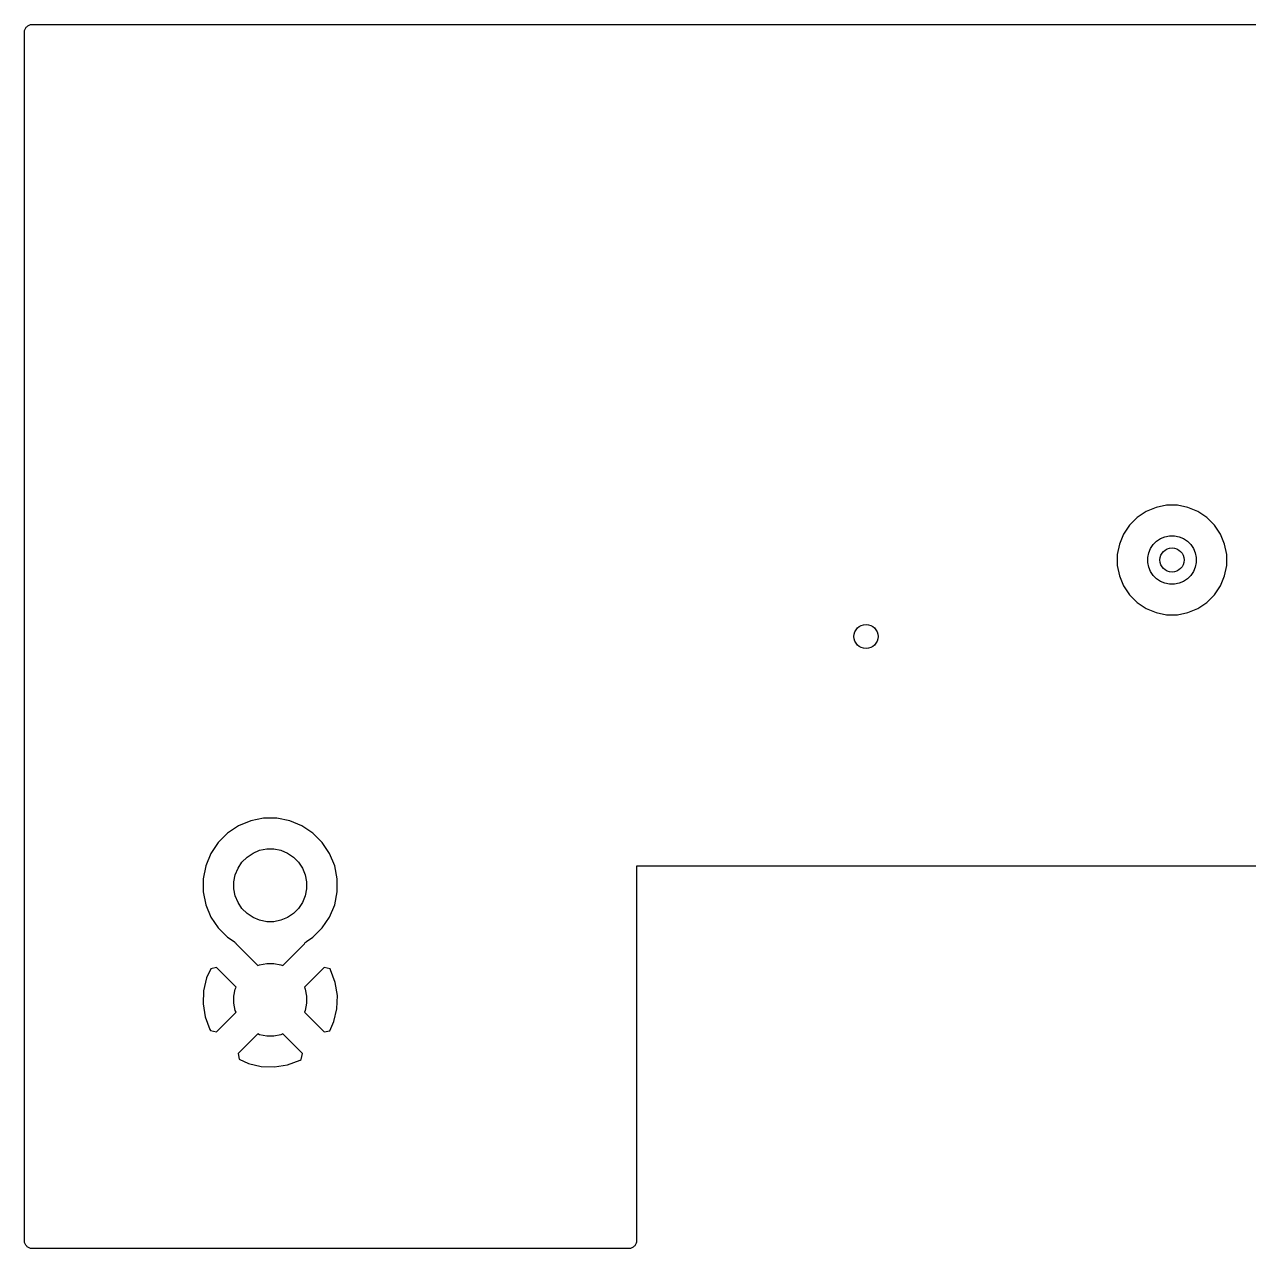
# Model space of a CAD drawing. Extents: x 4.75 to 6.45, y -3.9 to -3.1.
# Drawn here: x 4.75 to 5.55, y -3.9 to -3.1 of the extents above; entities that cross this region are included whole.
import ezdxf

# ---------------------------------------------------------------- set-up
doc = ezdxf.new("R2010")
doc.units = 0
doc.header["$MEASUREMENT"] = 0
doc.layers.add('BLACK', color=7, linetype='CONTINUOUS')

msp = doc.modelspace()

# ---------------------------------------------------------------- linework, layer by layer
at = {"layer": 'BLACK', "linetype": 'CONTINUOUS'}
for p, q in [((4.75005, -3.10446), (4.7501, -3.10399)), ((4.7501, -3.10399), (4.75011, -3.10398)), ((4.75011, -3.10396), (4.75025, -3.10351)), ((4.75011, -3.10398), (4.75011, -3.10396)), ((4.75025, -3.10351), (4.75039, -3.10306)), ((4.75039, -3.10306), (4.7504, -3.10305)), ((4.7504, -3.10303), (4.75063, -3.10262)), ((4.7504, -3.10305), (4.7504, -3.10303)), ((4.75063, -3.10262), (4.75085, -3.1022)), ((4.75085, -3.1022), (4.75087, -3.10219)), ((4.75087, -3.10218), (4.75118, -3.10182)), ((4.75087, -3.10219), (4.75087, -3.10218)), ((4.75118, -3.10182), (4.75148, -3.10145)), ((4.75148, -3.10145), (4.75149, -3.10144)), ((4.75149, -3.10144), (4.7515, -3.10143)), ((4.7515, -3.10143), (4.75187, -3.10113)), ((4.75187, -3.10113), (4.75223, -3.10084)), ((4.75223, -3.10084), (4.75225, -3.10083)), ((4.75225, -3.10083), (4.75226, -3.10082)), ((4.75226, -3.10082), (4.75268, -3.1006)), ((4.75268, -3.1006), (4.75309, -3.10038)), ((4.75309, -3.10038), (4.75311, -3.10037)), ((4.75311, -3.10037), (4.75313, -3.10036)), ((4.75313, -3.10036), (4.75358, -3.10023)), ((4.75358, -3.10023), (4.75403, -3.1001)), ((4.75403, -3.1001), (4.75405, -3.10009)), ((4.75405, -3.10009), (4.75406, -3.10009)), ((4.75406, -3.10009), (4.75453, -3.10005)), ((4.75453, -3.10005), (4.755, -3.1)), ((4.755, -3.1), (6.445, -3.1)), ((4.75, -3.10493), (4.75005, -3.10446)), ((4.75, -3.10496), (4.75, -3.10493)), ((4.75, -3.10497), (4.75, -3.10496)), ((4.75, -3.10497), (4.75, -3.10497)), ((4.75, -3.105), (4.75, -3.10497)), ((4.75, -3.895), (4.75, -3.105)), ((5.48957, -3.41563), (5.48307, -3.41832)), ((5.49648, -3.41425), (5.48957, -3.41563)), ((5.50352, -3.41425), (5.49648, -3.41425)), ((5.51043, -3.41563), (5.50352, -3.41425)), ((5.51693, -3.41832), (5.51043, -3.41563)), ((5.47721, -3.42223), (5.47223, -3.42721)), ((5.48307, -3.41832), (5.47721, -3.42223)), ((5.52279, -3.42223), (5.51693, -3.41832)), ((5.52777, -3.42721), (5.52279, -3.42223)), ((5.47223, -3.42721), (5.46832, -3.43307)), ((5.53168, -3.43307), (5.52777, -3.42721)), ((5.46563, -3.43957), (5.46425, -3.44648)), ((5.46832, -3.43307), (5.46563, -3.43957)), ((5.48604, -3.44254), (5.48777, -3.43996)), ((5.48777, -3.43996), (5.48996, -3.43777)), ((5.48996, -3.43777), (5.49254, -3.43604)), ((5.49254, -3.43604), (5.49541, -3.43486)), ((5.49541, -3.43486), (5.49845, -3.43425)), ((5.49845, -3.43425), (5.50155, -3.43425)), ((5.50155, -3.43425), (5.50459, -3.43486)), ((5.50459, -3.43486), (5.50746, -3.43604)), ((5.50746, -3.43604), (5.51004, -3.43777)), ((5.51004, -3.43777), (5.51223, -3.43996)), ((5.51223, -3.43996), (5.51396, -3.44254)), ((5.53437, -3.43957), (5.53168, -3.43307)), ((5.53575, -3.44648), (5.53437, -3.43957)), ((5.46425, -3.44648), (5.46425, -3.45352)), ((5.48425, -3.44845), (5.48486, -3.44541)), ((5.48486, -3.44541), (5.48604, -3.44254)), ((5.51396, -3.44254), (5.51514, -3.44541)), ((5.51514, -3.44541), (5.51575, -3.44845)), ((5.53575, -3.45352), (5.53575, -3.44648)), ((5.46425, -3.45352), (5.46563, -3.46043)), ((5.48425, -3.45155), (5.48425, -3.44845)), ((5.48486, -3.45459), (5.48425, -3.45155)), ((5.48604, -3.45746), (5.48486, -3.45459)), ((5.51514, -3.45459), (5.51396, -3.45746)), ((5.51575, -3.45155), (5.51514, -3.45459)), ((5.51575, -3.44845), (5.51575, -3.45155)), ((5.53437, -3.46043), (5.53575, -3.45352)), ((5.46563, -3.46043), (5.46832, -3.46693)), ((5.48777, -3.46004), (5.48604, -3.45746)), ((5.48996, -3.46223), (5.48777, -3.46004)), ((5.49254, -3.46396), (5.48996, -3.46223)), ((5.49541, -3.46514), (5.49254, -3.46396)), ((5.50746, -3.46396), (5.50459, -3.46514)), ((5.51004, -3.46223), (5.50746, -3.46396)), ((5.51223, -3.46004), (5.51004, -3.46223)), ((5.51396, -3.45746), (5.51223, -3.46004)), ((5.53168, -3.46693), (5.53437, -3.46043)), ((5.46832, -3.46693), (5.47223, -3.47279)), ((5.49845, -3.46575), (5.49541, -3.46514)), ((5.50155, -3.46575), (5.49845, -3.46575)), ((5.50459, -3.46514), (5.50155, -3.46575)), ((5.52777, -3.47279), (5.53168, -3.46693)), ((5.47223, -3.47279), (5.47721, -3.47777)), ((5.47721, -3.47777), (5.48307, -3.48168)), ((5.51693, -3.48168), (5.52279, -3.47777)), ((5.52279, -3.47777), (5.52777, -3.47279)), ((5.48307, -3.48168), (5.48957, -3.48437)), ((5.48957, -3.48437), (5.49648, -3.48575)), ((5.49648, -3.48575), (5.50352, -3.48575)), ((5.50352, -3.48575), (5.51043, -3.48437)), ((5.51043, -3.48437), (5.51693, -3.48168)), ((4.88989, -3.6238), (4.88272, -3.62859)), ((4.89786, -3.6205), (4.88989, -3.6238)), ((4.90632, -3.61882), (4.89786, -3.6205)), ((4.91494, -3.61882), (4.90632, -3.61882)), ((4.9234, -3.6205), (4.91494, -3.61882)), ((4.93137, -3.6238), (4.9234, -3.6205)), ((4.93854, -3.62859), (4.93137, -3.6238)), ((4.88272, -3.62859), (4.87662, -3.63469)), ((4.94464, -3.63469), (4.93854, -3.62859)), ((4.87662, -3.63469), (4.87183, -3.64186)), ((4.89937, -3.64153), (4.90369, -3.63973)), ((4.90369, -3.63973), (4.90829, -3.63882)), ((4.90829, -3.63882), (4.91297, -3.63882)), ((4.91297, -3.63882), (4.91757, -3.63973)), ((4.91757, -3.63973), (4.92189, -3.64153)), ((4.94943, -3.64186), (4.94464, -3.63469)), ((4.87183, -3.64186), (4.86853, -3.64983)), ((4.88956, -3.65133), (4.89216, -3.64744)), ((4.89216, -3.64744), (4.89547, -3.64413)), ((4.89547, -3.64413), (4.89937, -3.64153)), ((4.92189, -3.64153), (4.92579, -3.64413)), ((4.92579, -3.64413), (4.9291, -3.64744)), ((4.9291, -3.64744), (4.9317, -3.65133)), ((4.95273, -3.64983), (4.94943, -3.64186)), ((4.86853, -3.64983), (4.86685, -3.65829)), ((4.88685, -3.66026), (4.88776, -3.65566)), ((4.88776, -3.65566), (4.88956, -3.65133)), ((4.9317, -3.65133), (4.9335, -3.65566)), ((4.9335, -3.65566), (4.93441, -3.66026)), ((4.95441, -3.65829), (4.95273, -3.64983)), ((5.15002, -3.65002), (5.15, -3.65025)), ((5.15, -3.65025), (5.15, -3.895)), ((5.15025, -3.65), (5.15002, -3.65002)), ((5.99975, -3.65), (5.15025, -3.65)), ((4.86685, -3.65829), (4.86685, -3.66691)), ((4.88685, -3.66494), (4.88685, -3.66026)), ((4.93441, -3.66026), (4.93441, -3.66494)), ((4.95441, -3.66691), (4.95441, -3.65829)), ((4.86685, -3.66691), (4.86853, -3.67537)), ((4.88776, -3.66953), (4.88685, -3.66494)), ((4.88956, -3.67386), (4.88776, -3.66953)), ((4.9335, -3.66953), (4.9317, -3.67386)), ((4.93441, -3.66494), (4.9335, -3.66953)), ((4.95273, -3.67537), (4.95441, -3.66691)), ((4.86853, -3.67537), (4.87183, -3.68334)), ((4.89216, -3.67776), (4.88956, -3.67386)), ((4.89547, -3.68107), (4.89216, -3.67776)), ((4.9291, -3.67776), (4.92579, -3.68107)), ((4.9317, -3.67386), (4.9291, -3.67776)), ((4.94943, -3.68334), (4.95273, -3.67537)), ((4.87183, -3.68334), (4.87662, -3.69051)), ((4.89937, -3.68367), (4.89547, -3.68107)), ((4.90369, -3.68546), (4.89937, -3.68367)), ((4.90829, -3.68638), (4.90369, -3.68546)), ((4.91297, -3.68638), (4.90829, -3.68638)), ((4.91757, -3.68546), (4.91297, -3.68638)), ((4.92189, -3.68367), (4.91757, -3.68546)), ((4.92579, -3.68107), (4.92189, -3.68367)), ((4.94464, -3.69051), (4.94943, -3.68334)), ((4.87662, -3.69051), (4.88272, -3.6966)), ((4.93854, -3.6966), (4.94464, -3.69051)), ((4.88272, -3.6966), (4.88696, -3.69944)), ((4.88696, -3.69944), (4.88702, -3.69948)), ((4.88702, -3.69948), (4.88703, -3.69948)), ((4.88703, -3.69948), (4.88704, -3.69949)), ((4.88704, -3.69949), (4.8874, -3.6998)), ((4.8874, -3.6998), (4.88777, -3.70011)), ((4.88777, -3.70011), (4.88777, -3.70012)), ((4.88777, -3.70012), (4.88778, -3.70012)), ((4.88778, -3.70012), (4.88808, -3.7005)), ((4.88808, -3.7005), (4.88838, -3.70087)), ((4.88838, -3.70087), (4.88838, -3.70088)), ((4.88838, -3.70088), (4.88839, -3.70089)), ((4.88839, -3.70089), (4.88853, -3.70115)), ((4.88853, -3.70115), (4.90243, -3.71506)), ((4.91883, -3.71506), (4.93274, -3.70115)), ((4.93274, -3.70115), (4.93291, -3.70083)), ((4.93291, -3.70083), (4.93292, -3.70082)), ((4.93292, -3.70081), (4.93323, -3.70044)), ((4.93292, -3.70082), (4.93292, -3.70081)), ((4.93323, -3.70044), (4.93353, -3.70007)), ((4.93353, -3.70007), (4.93354, -3.70007)), ((4.93354, -3.70006), (4.93391, -3.69975)), ((4.93354, -3.70007), (4.93354, -3.70006)), ((4.93391, -3.69975), (4.93428, -3.69945)), ((4.93428, -3.69945), (4.93429, -3.69945)), ((4.93429, -3.69945), (4.9343, -3.69944)), ((4.9343, -3.69944), (4.93854, -3.6966)), ((4.87175, -3.71715), (4.86901, -3.72316)), ((4.87545, -3.71636), (4.87175, -3.71715)), ((4.88829, -3.7292), (4.87545, -3.71636)), ((4.90243, -3.71506), (4.90369, -3.71454)), ((4.90369, -3.71454), (4.90829, -3.71362)), ((4.90829, -3.71362), (4.91297, -3.71362)), ((4.91297, -3.71362), (4.91757, -3.71454)), ((4.91757, -3.71454), (4.91883, -3.71506)), ((4.94581, -3.71636), (4.93297, -3.7292)), ((4.9497, -3.71719), (4.94581, -3.71636)), ((4.95008, -3.7179), (4.9497, -3.71719)), ((4.95315, -3.72612), (4.95008, -3.7179)), ((4.86901, -3.72316), (4.86703, -3.73155)), ((4.95453, -3.73464), (4.95315, -3.72612)), ((4.86703, -3.73155), (4.86673, -3.74017)), ((4.88685, -3.73506), (4.88776, -3.73047)), ((4.88685, -3.73974), (4.88685, -3.73506)), ((4.88776, -3.73047), (4.88829, -3.7292)), ((4.93297, -3.7292), (4.9335, -3.73047)), ((4.9335, -3.73047), (4.93441, -3.73506)), ((4.93441, -3.73506), (4.93441, -3.73974)), ((4.95423, -3.74325), (4.95453, -3.73464)), ((4.86673, -3.74017), (4.86811, -3.74868)), ((4.88776, -3.74434), (4.88685, -3.73974)), ((4.93441, -3.73974), (4.9335, -3.74434)), ((4.95225, -3.75165), (4.95423, -3.74325)), ((4.86811, -3.74868), (4.87118, -3.75691)), ((4.87545, -3.75844), (4.88829, -3.7456)), ((4.88829, -3.7456), (4.88776, -3.74434)), ((4.9335, -3.74434), (4.93297, -3.7456)), ((4.93297, -3.7456), (4.94581, -3.75844)), ((4.94951, -3.75765), (4.95225, -3.75165)), ((4.87118, -3.75691), (4.87156, -3.75761)), ((4.87156, -3.75761), (4.87545, -3.75844)), ((4.90243, -3.75974), (4.88959, -3.77258)), ((4.90369, -3.76027), (4.90243, -3.75974)), ((4.91883, -3.75974), (4.91757, -3.76027)), ((4.93167, -3.77258), (4.91883, -3.75974)), ((4.94581, -3.75844), (4.94951, -3.75765)), ((4.90829, -3.76118), (4.90369, -3.76027)), ((4.91297, -3.76118), (4.90829, -3.76118)), ((4.91757, -3.76027), (4.91297, -3.76118)), ((4.88959, -3.77258), (4.89038, -3.77628)), ((4.93084, -3.77647), (4.93167, -3.77258)), ((4.89038, -3.77628), (4.89638, -3.77902)), ((4.89638, -3.77902), (4.90478, -3.781)), ((4.90478, -3.781), (4.9134, -3.78131)), ((4.9134, -3.78131), (4.92191, -3.77992)), ((4.92191, -3.77992), (4.93014, -3.77685)), ((4.93014, -3.77685), (4.93084, -3.77647)), ((4.75005, -3.89547), (4.75, -3.895)), ((4.75009, -3.89594), (4.75005, -3.89547)), ((4.75009, -3.89595), (4.75009, -3.89594)), ((4.7501, -3.89597), (4.75009, -3.89595)), ((4.75023, -3.89642), (4.7501, -3.89597)), ((5.14995, -3.89554), (5.1499, -3.89601)), ((5.15, -3.89507), (5.14995, -3.89554)), ((5.15, -3.895), (5.15, -3.89503)), ((5.15, -3.89503), (5.15, -3.89503)), ((5.15, -3.89503), (5.15, -3.89504)), ((5.15, -3.89504), (5.15, -3.89507)), ((4.75036, -3.89687), (4.75023, -3.89642)), ((4.75037, -3.89689), (4.75036, -3.89687)), ((4.75038, -3.89691), (4.75037, -3.89689)), ((4.7506, -3.89732), (4.75038, -3.89691)), ((4.75082, -3.89774), (4.7506, -3.89732)), ((4.75083, -3.89775), (4.75082, -3.89774)), ((4.75084, -3.89777), (4.75083, -3.89775)), ((4.75113, -3.89813), (4.75084, -3.89777)), ((4.75143, -3.8985), (4.75113, -3.89813)), ((4.75144, -3.89851), (4.75143, -3.8985)), ((4.75145, -3.89852), (4.75144, -3.89851)), ((4.75182, -3.89882), (4.75145, -3.89852)), ((4.75218, -3.89913), (4.75182, -3.89882)), ((4.75219, -3.89913), (4.75218, -3.89913)), ((4.7522, -3.89915), (4.75219, -3.89913)), ((4.75262, -3.89937), (4.7522, -3.89915)), ((4.75303, -3.8996), (4.75262, -3.89937)), ((4.75305, -3.8996), (4.75303, -3.8996)), ((4.75306, -3.89961), (4.75305, -3.8996)), ((4.75351, -3.89975), (4.75306, -3.89961)), ((4.75396, -3.89989), (4.75351, -3.89975)), ((4.75398, -3.89989), (4.75396, -3.89989)), ((4.75399, -3.8999), (4.75398, -3.89989)), ((4.75446, -3.89995), (4.75399, -3.8999)), ((4.75493, -3.9), (4.75446, -3.89995)), ((4.75496, -3.9), (4.75493, -3.9)), ((4.75497, -3.9), (4.75496, -3.9)), ((4.755, -3.9), (4.75497, -3.9)), ((4.75497, -3.9), (4.75497, -3.9)), ((5.145, -3.9), (4.755, -3.9)), ((5.14547, -3.89995), (5.145, -3.9)), ((5.14594, -3.89991), (5.14547, -3.89995)), ((5.14595, -3.89991), (5.14594, -3.89991)), ((5.14597, -3.8999), (5.14595, -3.89991)), ((5.14642, -3.89977), (5.14597, -3.8999)), ((5.14687, -3.89964), (5.14642, -3.89977)), ((5.14689, -3.89963), (5.14687, -3.89964)), ((5.14691, -3.89962), (5.14689, -3.89963)), ((5.14732, -3.8994), (5.14691, -3.89962)), ((5.14774, -3.89918), (5.14732, -3.8994)), ((5.14775, -3.89917), (5.14774, -3.89918)), ((5.14777, -3.89916), (5.14775, -3.89917)), ((5.14813, -3.89887), (5.14777, -3.89916)), ((5.1485, -3.89857), (5.14813, -3.89887)), ((5.14851, -3.89856), (5.1485, -3.89857)), ((5.14852, -3.89855), (5.14851, -3.89856)), ((5.14882, -3.89818), (5.14852, -3.89855)), ((5.14913, -3.89782), (5.14882, -3.89818)), ((5.14915, -3.8978), (5.14913, -3.89781)), ((5.14913, -3.89781), (5.14913, -3.89782)), ((5.14937, -3.89738), (5.14915, -3.8978)), ((5.1496, -3.89697), (5.14937, -3.89738)), ((5.14961, -3.89694), (5.1496, -3.89695)), ((5.1496, -3.89695), (5.1496, -3.89697)), ((5.14975, -3.89649), (5.14961, -3.89694)), ((5.14989, -3.89604), (5.14975, -3.89649)), ((5.1499, -3.89601), (5.14989, -3.89602)), ((5.14989, -3.89602), (5.14989, -3.89604))]:
    msp.add_line(p, q, dxfattribs=at)
at = {"layer": 'BLACK'}
for centre in [(5.5, -3.45), (5.3, -3.5)]:
    msp.add_circle(centre, 0.00787, dxfattribs=at)

doc.saveas('drawing.dxf')
